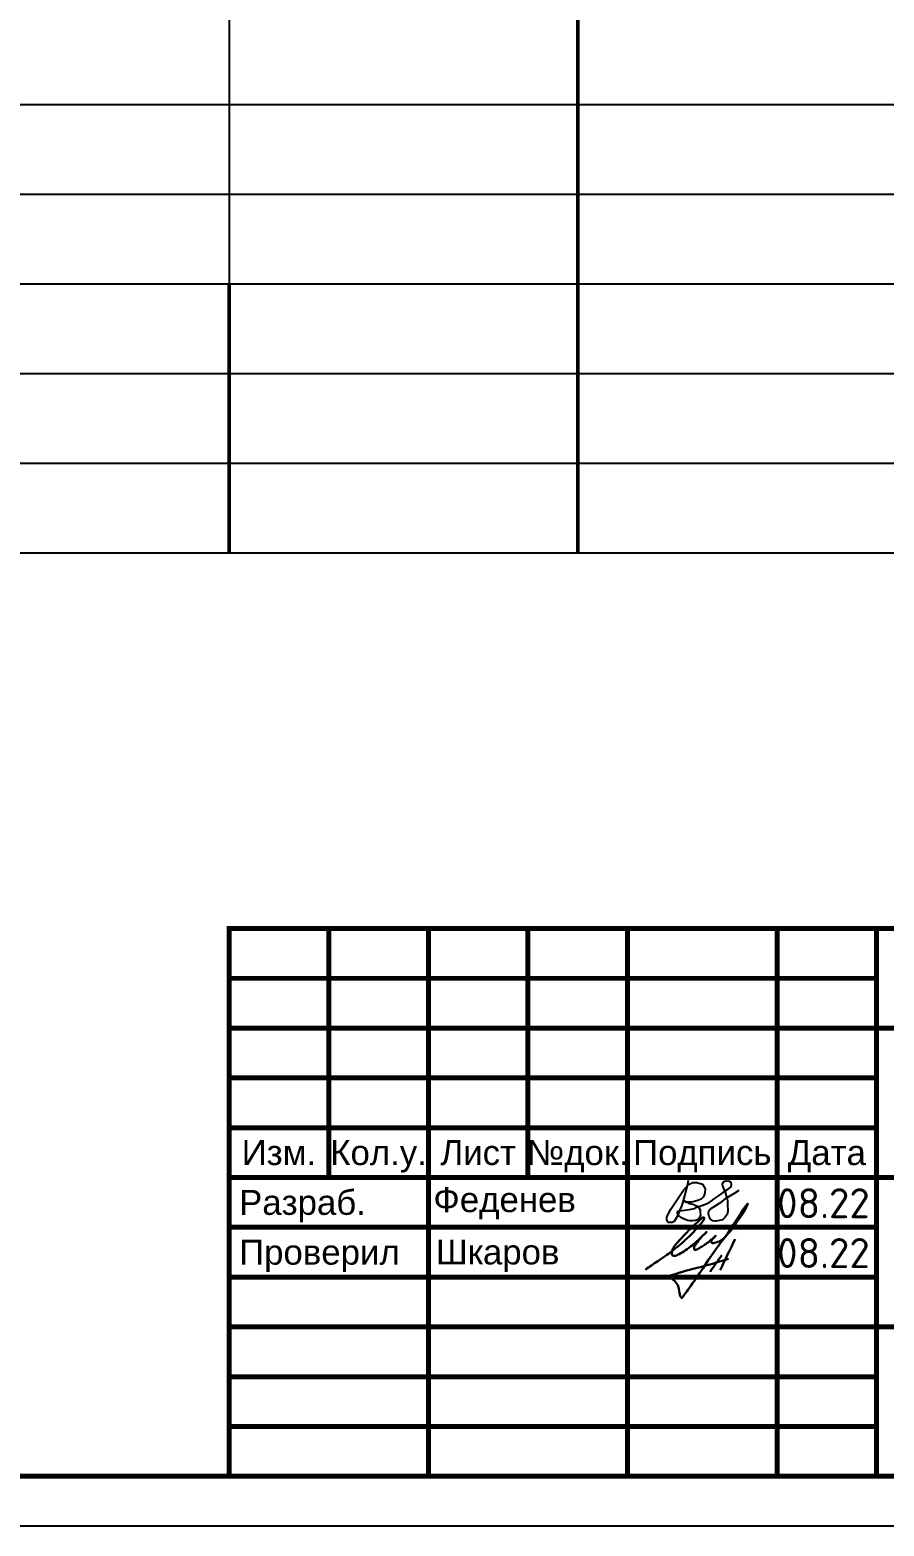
# Model space of a CAD drawing. Header units: millimetres. Extents: x 1642 to 8235, y 1174 to 5441.
# Drawn here: x 5968 to 6053.7, y 1175 to 1325.3 of the extents above; entities that cross this region are included whole.
import ezdxf
from ezdxf.enums import TextEntityAlignment as Align

# ---------------------------------------------------------------- set-up
doc = ezdxf.new("R2010")
doc.units = ezdxf.units.MM
for name, color, linetype, lineweight in [('Размерный', 4, 'Continuous', 30), ('Размеры на чертеже', 250, 'Continuous', 25), ('Таблица', 3, 'Continuous', 30)]:
    doc.layers.add(name, color=color, linetype=linetype, lineweight=lineweight)
doc.layers.add('рамка', color=7, linetype='Continuous')
doc.styles.add('-ISOCPEUR-', font='isocpeur.TTF')
doc.styles.get("Standard").update_dxf_attribs({"font": 'arial.ttf'})

# ---------------------------------------------------------------- blocks, each defined once
blk = doc.blocks.new('*T187')
at = {"layer": 'Таблица', "color": 7, "lineweight": 50, "transparency": 16777216}
for p, q in [((0, 0), (395, 0)), ((0, 0), (0, -20.43)), ((20, 0), (20, -20.43)), ((150, 0), (150, -20.43)), ((210, 0), (210, -20.43)), ((245, 0), (245, -20.43)), ((290, 0), (290, -20.43)), ((310, 0), (310, -20.43)), ((330, 0), (330, -20.43)), ((355, 0), (355, -20.43)), ((395, 0), (395, -20.43))]:
    blk.add_line(p, q, dxfattribs=at)
at = {"layer": 'Таблица', "color": 0, "lineweight": 50, "transparency": 16777216}
for p, q in [((0, -20.43), (150, -20.43)), ((0, -20.43), (0, -194.27)), ((20, -20.43), (20, -58.87)), ((210, -20.43), (395, -20.43)), ((210, -20.43), (210, -89.87)), ((245, -20.43), (245, -78.87)), ((395, -20.43), (395, -194.27)), ((0, -29.43), (20, -29.43)), ((330, -58.87), (330, -78.87)), ((355, -58.87), (355, -78.87)), ((20, -67.87), (20, -158.27)), ((245, -89.87), (245, -194.27)), ((290, -104.27), (290, -113.27)), ((330, -104.27), (330, -140.27)), ((355, -104.27), (355, -140.27)), ((290, -122.27), (290, -140.27)), ((20, -167.27), (20, -194.27)), ((210, -167.27), (210, -194.27))]:
    blk.add_line(p, q, dxfattribs=at)
at = {"layer": 'Таблица', "color": 0, "linetype": 'ByBlock', "lineweight": 50, "transparency": 16777216}
for p, q in [((150, -20.43), (210, -20.43)), ((150, -20.43), (150, -47.87)), ((290, -20.43), (290, -58.87)), ((310, -20.43), (310, -58.87)), ((330, -20.43), (330, -58.87)), ((20, -58.87), (20, -67.87)), ((150, -58.87), (150, -194.27)), ((290, -67.87), (290, -104.27)), ((245, -78.87), (245, -89.87)), ((310, -78.87), (310, -104.27)), ((330, -78.87), (330, -104.27)), ((310, -113.27), (310, -194.27)), ((330, -140.27), (330, -194.27)), ((290, -158.27), (290, -194.27))]:
    blk.add_line(p, q, dxfattribs=at)
at = {"layer": 'Таблица', "color": 0, "linetype": 'ByBlock', "lineweight": -2, "transparency": 16777216}
for p, q in [((355, -20.43), (355, -58.87)), ((210, -29.43), (290, -29.43)), ((355, -29.43), (395, -29.43)), ((0, -36.87), (20, -36.87)), ((355, -36.87), (395, -36.87)), ((150, -47.87), (150, -58.87)), ((210, -58.87), (290, -58.87)), ((290, -58.87), (290, -67.87)), ((310, -58.87), (355, -58.87)), ((310, -58.87), (310, -78.87)), ((210, -78.87), (290, -78.87)), ((310, -78.87), (330, -78.87)), ((355, -78.87), (355, -104.27)), ((210, -89.87), (245, -89.87)), ((210, -89.87), (210, -167.27)), ((245, -104.27), (290, -104.27)), ((310, -104.27), (355, -104.27)), ((310, -104.27), (310, -113.27)), ((290, -113.27), (290, -122.27)), ((245, -122.27), (290, -122.27)), ((310, -122.27), (330, -122.27)), ((310, -131.27), (330, -131.27)), ((290, -140.27), (290, -158.27)), ((310, -140.27), (330, -140.27)), ((355, -140.27), (355, -194.27)), ((310, -149.27), (330, -149.27)), ((20, -158.27), (20, -167.27)), ((245, -158.27), (290, -158.27)), ((310, -158.27), (355, -158.27))]:
    blk.add_line(p, q, dxfattribs=at)
at = {"layer": 'Таблица', "color": 0, "linetype": 'ByBlock', "lineweight": 25, "transparency": 16777216}
for p, q in [((20, -29.43), (210, -29.43)), ((290, -29.43), (355, -29.43)), ((20, -36.87), (210, -36.87)), ((290, -36.87), (355, -36.87)), ((20, -47.87), (210, -47.87)), ((290, -47.87), (355, -47.87)), ((20, -58.87), (210, -58.87)), ((290, -58.87), (310, -58.87)), ((20, -67.87), (210, -67.87)), ((290, -67.87), (310, -67.87)), ((20, -78.87), (210, -78.87)), ((290, -78.87), (310, -78.87)), ((20, -89.87), (210, -89.87)), ((245, -89.87), (355, -89.87)), ((20, -97.07), (210, -97.07)), ((245, -97.07), (355, -97.07)), ((20, -104.27), (210, -104.27)), ((290, -104.27), (310, -104.27)), ((20, -113.27), (210, -113.27)), ((290, -113.27), (310, -113.27)), ((20, -122.27), (210, -122.27)), ((290, -122.27), (310, -122.27)), ((20, -131.27), (210, -131.27)), ((290, -131.27), (310, -131.27)), ((20, -140.27), (210, -140.27)), ((290, -140.27), (310, -140.27)), ((20, -149.27), (210, -149.27)), ((245, -149.27), (310, -149.27)), ((330, -149.27), (355, -149.27)), ((20, -158.27), (210, -158.27)), ((290, -158.27), (310, -158.27)), ((20, -167.27), (210, -167.27)), ((245, -167.27), (355, -167.27)), ((20, -176.27), (210, -176.27)), ((245, -176.27), (355, -176.27)), ((20, -185.27), (210, -185.27)), ((245, -185.27), (355, -185.27)), ((20, -194.27), (210, -194.27)), ((245, -194.27), (355, -194.27))]:
    blk.add_line(p, q, dxfattribs=at)
at = {"layer": 'Таблица', "color": 0, "lineweight": 25, "transparency": 16777216}
for p, q in [((210, -36.87), (290, -36.87)), ((0, -47.87), (20, -47.87)), ((210, -47.87), (290, -47.87)), ((355, -47.87), (395, -47.87)), ((0, -58.87), (20, -58.87)), ((355, -58.87), (395, -58.87)), ((0, -67.87), (20, -67.87)), ((210, -67.87), (290, -67.87)), ((310, -67.87), (395, -67.87)), ((0, -78.87), (20, -78.87)), ((330, -78.87), (395, -78.87)), ((0, -89.87), (20, -89.87)), ((355, -89.87), (395, -89.87)), ((0, -97.07), (20, -97.07)), ((210, -97.07), (245, -97.07)), ((355, -97.07), (395, -97.07)), ((0, -104.27), (20, -104.27)), ((210, -104.27), (245, -104.27)), ((355, -104.27), (395, -104.27)), ((0, -113.27), (20, -113.27)), ((210, -113.27), (290, -113.27)), ((310, -113.27), (395, -113.27)), ((0, -122.27), (20, -122.27)), ((210, -122.27), (245, -122.27)), ((330, -122.27), (395, -122.27)), ((0, -131.27), (20, -131.27)), ((210, -131.27), (290, -131.27)), ((330, -131.27), (395, -131.27)), ((0, -140.27), (20, -140.27)), ((210, -140.27), (290, -140.27)), ((330, -140.27), (395, -140.27)), ((0, -149.27), (20, -149.27)), ((210, -149.27), (245, -149.27)), ((355, -149.27), (395, -149.27)), ((0, -158.27), (20, -158.27)), ((210, -158.27), (245, -158.27)), ((355, -158.27), (395, -158.27)), ((0, -167.27), (20, -167.27)), ((210, -167.27), (245, -167.27)), ((355, -167.27), (395, -167.27)), ((0, -176.27), (20, -176.27)), ((210, -176.27), (245, -176.27)), ((355, -176.27), (395, -176.27)), ((0, -185.27), (20, -185.27)), ((210, -185.27), (245, -185.27)), ((355, -185.27), (395, -185.27)), ((0, -194.27), (20, -194.27)), ((210, -194.27), (245, -194.27)), ((355, -194.27), (395, -194.27))]:
    blk.add_line(p, q, dxfattribs=at)
at = {"layer": 'Таблица', "color": 7, "transparency": 16777216, "char_height": 3, "attachment_point": 5, "style": '-ISOCPEUR-'}
for s, insert, width in [('Ед. изме-ре- ния', (300, -10.22), 17), ('Тип, марка, обозначение документа, опросного листа', (180, -10.22), 57), ('Масса 1 ед., кг.', (342.5, -10.22), 22), ('Поз.', (10, -10.22), 17), ('Наименование и техническая характеристика', (85, -10.22), 127), ('Код продукции', (227.5, -10.22), 32), ('Поставщик', (267.5, -10.22), 42), ('Коли-чест-во', (320, -10.22), 17), ('Примечание', (375, -10.22), 37), ('4', (320, -73.37), 17), ('161,40', (342.5, -73.37), 22)]:
    blk.add_mtext(s, dxfattribs=dict(at, insert=insert, width=width))
at = {"layer": 'Таблица', "color": 0, "transparency": 16777216, "style": '-ISOCPEUR-'}
for s, insert, char_height, width, attachment_point in [('{\\LТепловая сеть}', (21.5, -24.93), 3, 127, 4), ('Труба 325х8,0-20 ГОСТ 20295-ППУ1-ПЭ ГОСТ 30732-2020', (21.5, -33.15), 3, 127, 4), ('1', (10, -33.15), 3, 17, 5), ('\\A1;ГОСТ 10704-91{\\A0;/ ГОСТ 30732-2020}', (151.5, -33.15), 2.5, 57, 4), ('м', (300, -33.15), 3, 17, 5), ('275.80', (320, -33.15), 3, 17, 5), ('74.40', (342.5, -33.15), 3, 22, 5), ('Труба ИЗОПРОФЛЕКС-95 А 203х10,6 ГОСТ 32415 - ППУ1-ПЭ ГОСТ 30732-2020', (21.5, -42.37), 3, 127, 4), ('2', (10, -42.37), 3, 17, 5), ('\\A1;ГОСТ 32415{\\A0;/ ГОСТ 30732-2020}', (151.5, -42.37), 2.5, 57, 4), ('м', (300, -42.37), 3, 17, 5), ('151.00', (320, -42.37), 3, 17, 5), ('14.37', (342.5, -42.37), 3, 22, 5), ('Труба ИЗОПРОФЛЕКС-95 А 101х6,5 ГОСТ 32415 - ППУ1-ПЭ ГОСТ 30732-2020', (21.5, -53.37), 3, 127, 4), ('3', (10, -53.37), 3, 17, 5), ('\\A1;ГОСТ 32415{\\A0;/ ГОСТ 30732-2020}', (151.5, -53.37), 2.5, 57, 4), ('151.00', (320, -53.37), 3, 17, 5), ('3.87', (342.5, -53.37), 3, 22, 5), ('м', (300, -53.37), 3, 17, 5), ('\\A1;Отвод 325х9,0-90-20 ГОСТ 20295-ППУ1-ПЭ ГОСТ 30732-2020', (21.5, -63.37), 3, 127, 4), ('4', (10, -63.37), 3, 17, 5), ('\\A1;ГОСТ 10704-91{\\A0;/ ГОСТ 30732-2020}', (151.5, -63.37), 2.5, 57, 4), ('шт', (300, -63.37), 3, 17, 5), ('20', (320, -63.37), 3, 20, 5), ('127', (342.5, -63.37), 3, 25, 5), ('{\\T0.95;Концевой элемент с верхним кабелем вывода 325*8.0-20 }ГОСТ 10704-91{\\T0.95; - ППУ1-ПЭ ГОСТ 30732-2020}', (21.5, -73.37), 3, 127, 4), ('6', (10, -73.37), 3, 17, 5), ('\\A1;ГОСТ 10704-91{\\A0;/ ГОСТ 30732-2020}', (151.5, -73.37), 2.5, 57, 4), ('шт', (300, -73.37), 3, 17, 5), ('Неподвижная опора 325х8,0-650х40-20 ГОСТ 20295-ППУ1-ПЭ ГОСТ 30732-2020', (21.5, -84.37), 3, 127, 4), ('367,80', (342.5, -84.37), 3, 22, 5), ('7', (10, -84.37), 3, 17, 5), ('\\A1;ГОСТ 10704-91{\\A0;/ ГОСТ 30732-2020}', (151.5, -84.37), 2.5, 57, 4), ('шт', (300, -84.37), 3, 17, 5), ('2', (320, -84.37), 3, 17, 5), ('Термоусаживаемая муфта КЗС(Т)-325х450', (21.5, -93.47), 3, 127, 4), ('8', (10, -93.47), 3, 17, 5), ('{\\T0.95;ТУ 2246-002-86666777-2008}', (151.5, -93.47), 2.5, 57, 4), ('шт', (300, -93.47), 3, 17, 5), ('84', (320, -93.47), 3, 17, 5), ('ГПИ отвод обжимной 90°  {\\A1;203х10,6/315}', (21.5, -100.67), 3, 127, 4), ('Изопрофлекс 95 А', (151.5, -100.67), 2.5, 57, 4), ('шт', (300, -100.67), 3, 17, 5), ('2', (320, -100.67), 3, 17, 5), ('{\\LМатериалы}', (21.5, -108.77), 3, 127, 4), ('Комплект заделки стыков 315х315 L=1300', (21.5, -117.77), 3, 127, 4), ('Изопрофлекс 95 А', (151.5, -117.77), 3, 57, 4), ('шт', (300, -117.77), 3, 17, 5), ('19', (320, -117.77), 3, 17, 5), ('Комплект для изоляции стыка 145x145 L=900', (21.5, -126.77), 3, 127, 4), ('Изопрофлекс 95 А', (151.5, -126.77), 3, 57, 4), ('шт', (300, -126.77), 3, 17, 5), ('3', (320, -126.77), 3, 17, 5), ('Пена для изоляции №10', (21.5, -135.77), 3, 127, 4), ('Изопрофлекс 95 А', (151.5, -135.77), 3, 57, 4), ('шт', (300, -135.77), 3, 17, 5), ('17', (320, -135.77), 3, 17, 5), ('Пресс-Фитинг (обжимной) под сварку 225', (21.5, -144.77), 3, 127, 4), ('Изопрофлекс-95А', (151.5, -144.77), 3, 57, 4), ('шт', (300, -144.77), 3, 17, 5), ('1', (320, -144.77), 3, 17, 5), ('21.00', (342.5, -144.77), 2.5, 22, 5), ('Пресс-Фитинг под сварку 110', (21.5, -153.77), 3, 127, 4), ('Изопрофлекс-95А', (151.5, -153.77), 3, 57, 4), ('шт', (300, -153.77), 3, 17, 5), ('1', (320, -153.77), 3, 17, 5), ('4.86', (342.5, -153.77), 2.5, 22, 5), ('Маты компенсационные ', (21.5, -162.77), 3, 127, 4), ('1000х2000х40', (151.5, -162.77), 3, 57, 4), ('шт', (300, -162.77), 3, 17, 5), ('50', (320, -162.77), 3, 17, 5), ('\\A1;м{\\H0.7x;\\S3^ ;}', (300, -171.77), 3, 17, 5), ('Песок строительный для реконструкции', (21.5, -171.77), 3, 127, 4), ('ГОСТ 8736-93', (151.5, -171.77), 3, 57, 4), ('355', (320, -171.77), 3, 17, 5), ('Гильза обжимная 225 нерж. КТЗ', (21.5, -180.77), 2.5, 127, 4), ('Изопрофлекс-95А', (151.5, -180.77), 3, 57, 4), ('шт', (300, -180.77), 3, 17, 5), ('38', (320, -180.77), 3, 17, 5), ('Муфта обжимная равнопроходная  203х10,6', (21.5, -189.77), 2.5, 127, 4), ('Изопрофлекс-95А', (151.5, -189.77), 3, 57, 4), ('шт', (300, -189.77), 3, 17, 5), ('11', (320, -189.77), 3, 17, 5)]:
    blk.add_mtext(s, dxfattribs=dict(at, insert=insert, char_height=char_height, width=width, attachment_point=attachment_point))
blk = doc.blocks.new('*U305')
blk.add_lwpolyline([(0, 0), (420, 0), (420, -297), (0, -297)], close=True)
at = {"const_width": 0.5}
blk.add_lwpolyline([(20, -5), (415, -5), (415, -292), (20, -292)], close=True, dxfattribs=at)
for points in [[(230, -292), (230, -237), (415, -237)], [(240, -237), (240, -262)], [(250, -237), (250, -292)], [(260, -237), (260, -262)], [(270, -237), (270, -292)], [(285, -237), (285, -292)], [(295, -237), (295, -292)], [(230, -242), (295, -242)], [(230, -247), (295, -247)], [(295, -247), (415, -247)], [(230, -252), (295, -252)], [(230, -257), (295, -257)], [(230, -262), (415, -262)], [(230, -267), (295, -267)], [(230, -272), (295, -272)], [(230, -277), (295, -277)], [(295, -277), (415, -277)], [(230, -282), (295, -282)], [(230, -287), (295, -287)]]:
    blk.add_lwpolyline(points, dxfattribs=at)
for s, p in [('Изм.', (235, -259.5)), ('Кол.у.', (245, -259.5)), ('Лист', (255, -259.5)), ('№док.', (265, -259.5)), ('Подпись', (277.5, -259.5)), ('Дата', (290, -259.5))]:
    blk.add_text(s, height=2.5).set_placement(p, align=Align.MIDDLE_CENTER)
for s, p in [('Разраб.', (231, -264.5)), ('Проверил', (231, -269.5))]:
    blk.add_text(s, height=2.5).set_placement(p, align=Align.MIDDLE_LEFT)
blk.add_attdef('РАЗРАБОТАЛ', text='', height=2.5).set_placement((250.5, -264.22), align=Align.MIDDLE_LEFT)
at = {"flags": 8}
for tag, height, p in [('ДАТА', 2.5, (290.07, -264.4)), ('ЛИСТ', 3, (386.39, -271.92)), ('ЛИСТОВ', 3, (403.89, -271.92))]:
    blk.add_attdef(tag, text='', height=height, dxfattribs=at).set_placement(p, align=Align.MIDDLE_CENTER)
blk.add_attdef('ПРОВЕРИЛ', (250.75, -270.73), '', height=2.5)
for tag, p in [('ТЕПЛОВЫЕ_СЕТИ_001', (315.41, -270.98)), ('ИМЯ_ЧЕРТЕЖА_001', (317.51, -285.58))]:
    blk.add_attdef(tag, p, '', height=3, dxfattribs=at)
at = {"style": '-ISOCPEUR-', "flags": 8}
blk.add_attdef('ФОРМАТ', text='', height=3, dxfattribs=at).set_placement((380.97, -294.75), align=Align.MIDDLE_CENTER)
blk = doc.blocks.new('подпись')
at = {"lineweight": 30}
for points in [[(-0.82, -1.23), (-0.21, -0.8), (0.43, -0.36), (0.86, -0.08), (1.32, 0.25), (2, 0.77), (2.8, 1.4), (3.27, 1.83), (3.84, 2.36), (4.46, 3.07), (5.01, 3.73), (5.08, 3.95), (5.01, 4.03), (4.91, 4), (4.76, 3.88), (4.33, 3.49), (3.4, 2.58), (2.34, 1.43), (1.83, 0.48), (1.87, 0.23), (1.99, 0.16), (2.17, 0.16), (2.41, 0.25), (3.02, 0.6), (3.71, 1.09), (4.34, 1.62), (5.32, 2.55), (4.75, 1.98), (4.27, 1.36), (4.08, 1.05), (4.07, 0.85), (4.11, 0.78), (4.25, 0.78), (4.42, 0.84), (4.78, 1.05), (5.16, 1.3), (5.47, 1.51), (5.72, 1.73), (6.05, 1.99), (6.23, 2.18), (5.94, 1.88), (5.8, 1.63), (5.8, 1.5), (5.89, 1.44), (6.13, 1.46), (6.57, 1.6), (6.9, 1.79), (7.5, 2.39), (8.04, 3.08), (8.61, 3.92), (9.15, 4.76), (9.43, 5.33), (8, 3.26), (6.29, 0.88), (3.58, -3.07), (3.05, -3.8), (2.85, -4.05), (2.49, -2.98), (2.12, -2.39), (1.3, -1.96), (1.02, -2.03), (2.91, -1.44), (4.7, -0.96), (7.51, -0.15)], [(8.19, 1.85), (6.68, -1.27)], [(6.86, 0.23), (5.67, -1.43)]]:
    blk.add_spline(points, degree=3, dxfattribs=at)
blk = doc.blocks.new('Подпись Леха')
at = {"layer": 'рамка'}
blk.add_blockref('подпись', (2.7, 0.11), dxfattribs=at)

msp = doc.modelspace()

# ---------------------------------------------------------------- linework, layer by layer
msp.add_lwpolyline([(6034.063, 1209.712), (6033.963, 1209.191), (6033.755, 1208.333), (6033.438, 1207.252), (6032.974, 1206.092), (6032.655, 1205.621), (6032.462, 1205.522), (6032.268, 1205.498), (6032.079, 1205.522), (6031.982, 1205.633), (6031.934, 1205.817), (6031.938, 1206.025), (6032.035, 1206.287), (6032.339, 1206.846), (6033.613, 1208.761), (6034.109, 1209.334), (6034.559, 1209.528), (6034.939, 1209.52), (6035.505, 1209.358), (6035.769, 1208.885), (6035.746, 1208.497), (6035.689, 1208.234), (6035.572, 1208.05), (6035.368, 1207.865), (6035.058, 1207.71), (6034.699, 1207.608), (6034.388, 1207.55), (6034.121, 1207.56), (6033.864, 1207.569), (6033.626, 1207.681), (6033.568, 1207.698), (6033.824, 1207.588), (6034.031, 1207.498), (6034.223, 1207.43), (6034.543, 1207.339), (6034.769, 1207.232), (6034.978, 1207.133), (6035.116, 1207.037), (6035.268, 1206.767), (6035.291, 1206.517), (6035.314, 1206.269), (6035.26, 1206.025), (6035.065, 1205.806), (6034.822, 1205.697), (6034.525, 1205.666), (6034.236, 1205.681), (6033.993, 1205.694), (6033.768, 1205.798), (6033.529, 1205.908), (6033.346, 1205.993), (6033.236, 1206.095), (6033.098, 1206.224), (6033.014, 1206.435), (6033.018, 1206.626), (6033.131, 1206.689), (6033.463, 1206.723), (6033.964, 1206.775), (6034.373, 1206.86), (6034.666, 1206.921), (6034.915, 1207.031), (6035.35, 1207.188), (6035.824, 1207.349), (6036.186, 1207.52), (6036.387, 1207.662), (6036.685, 1207.873), (6037.084, 1208.155), (6037.467, 1208.427), (6037.765, 1208.637), (6038.129, 1208.895), (6038.383, 1209.075), (6038.436, 1209.319), (6038.381, 1209.522), (6038.209, 1209.632), (6037.959, 1209.647), (6037.709, 1209.616), (6037.557, 1209.523), (6037.503, 1209.342), (6037.533, 1209.142), (6037.606, 1208.922), (6037.782, 1208.525), (6037.973, 1207.978), (6038.022, 1207.713), (6038.037, 1207.396), (6038.053, 1206.659), (6038.006, 1206.322), (6037.763, 1206.001), (6037.52, 1205.789), (6037.207, 1205.695), (6036.862, 1205.648), (6036.556, 1205.687), (6036.321, 1205.836), (6036.196, 1206.095), (6036.125, 1206.392), (6036.164, 1206.674), (6036.329, 1206.894), (6037.473, 1207.63), (6037.904, 1207.936), (6038.712, 1208.46), (6039.186, 1208.769)])

# ---------------------------------------------------------------- block references
for name, p in [('*T187', (5777.995, 1467.024)), ('Подпись Леха', (6027.904, 1201.887))]:
    msp.add_blockref(name, p)
at = {"layer": 'Размеры на чертеже', "lineweight": 90}
ref = msp.add_blockref('*U305', (5757.995, 1472.024), dxfattribs=at)
ref.add_attrib('РАЗРАБОТАЛ', 'Феденев', dxfattribs={"layer": '0', "height": 2.5}).set_placement((6008.496, 1207.799), align=Align.MIDDLE_LEFT)
ref.add_attrib('ПРОВЕРИЛ', 'Шкаров', (6008.744, 1201.294), dxfattribs={"layer": '0', "height": 2.5})

# ---------------------------------------------------------------- texts
at = {"layer": 'Размерный', "color": 0, "style": '-ISOCPEUR-'}
for p in [(6043.003, 1205.941), (6043.003, 1200.941)]:
    msp.add_text('08.22', height=3, dxfattribs=at).set_placement(p)

doc.saveas('drawing.dxf')
